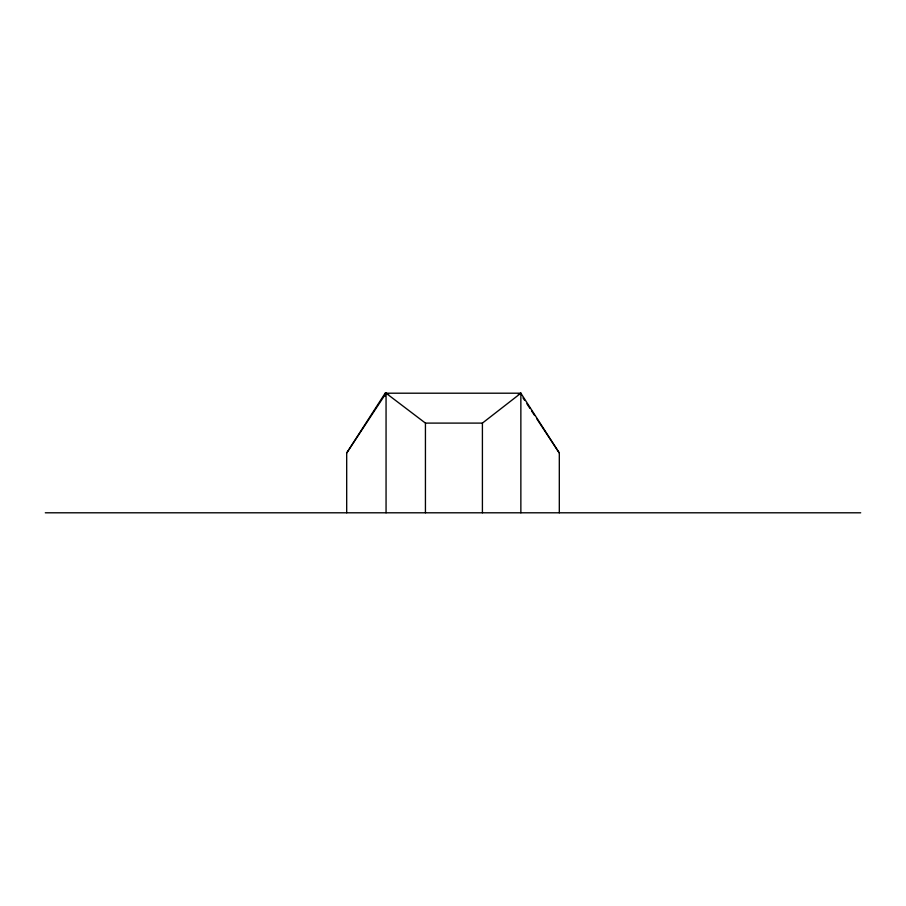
<?xml version="1.0" encoding="UTF-8"?>
<svg xmlns="http://www.w3.org/2000/svg" width="906" height="906" viewBox="0 0 906 906"><rect width="100%" height="100%" fill="white"/><g stroke="black" fill="none" stroke-linecap="round" stroke-linejoin="round"><path stroke-width="1.36" d="M386.058 512.796L386.058 393.204L388.64 394.348M425.435 512.796L425.435 423.102L386.058 393.204L346.692 453L346.692 512.796M520.859 512.796L520.859 393.204L385.141 393.204L346.692 453M559.308 512.796L559.308 453L520.859 393.204L518.3 394.325M425.435 423.102L482.411 423.102L520.859 393.204M45.3 512.796L860.7 512.796M523.022 397.893L524.574 400.237M526.884 403.748L529.976 408.447M531.516 410.792L534.608 415.48M536.918 418.991L559.308 453M482.411 423.102L482.411 512.796M385.141 393.204L385.141 396.013"/></g></svg>
